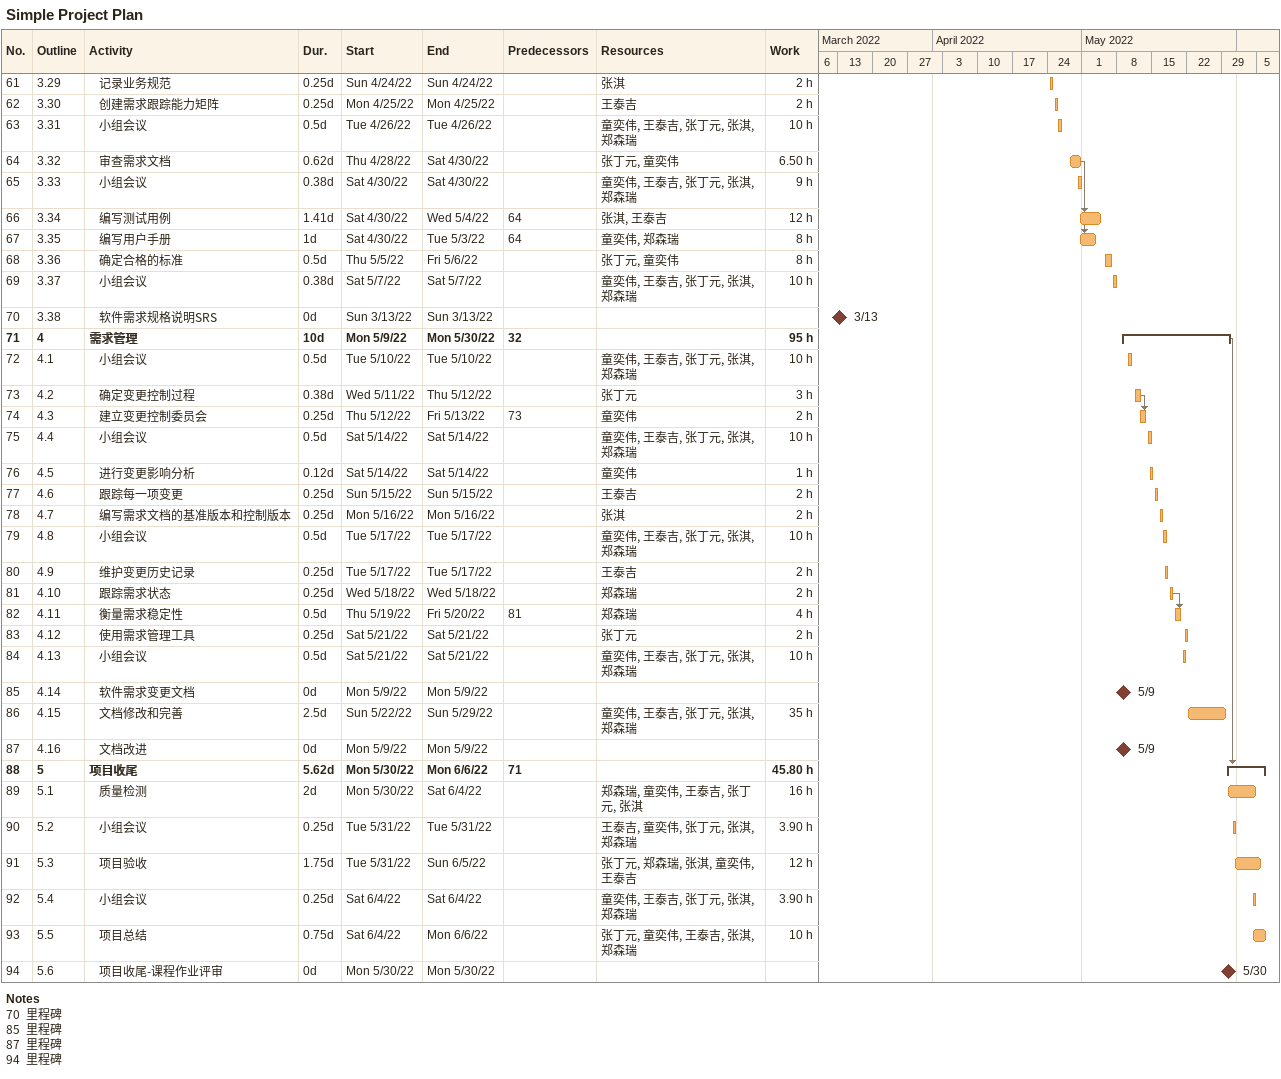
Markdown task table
Simple Project Plan

| ID | WBS | Task | Duration | Start | Finish | Predecessors | Resources | Work (h) |
|---|---|---|---|---|---|---|---|---|
| 61 | 3.29 | 记录业务规范 | 0.25d | 2022-04-24 | 2022-04-24 |  | 张淇 | 2 |
| 62 | 3.30 | 创建需求跟踪能力矩阵 | 0.25d | 2022-04-25 | 2022-04-25 |  | 王泰吉 | 2 |
| 63 | 3.31 | 小组会议 | 0.5d | 2022-04-26 | 2022-04-26 |  | 童奕伟, 王泰吉, 张丁元, 张淇, 郑森瑞 | 10 |
| 64 | 3.32 | 审查需求文档 | 0.62d | 2022-04-28 | 2022-04-30 |  | 张丁元, 童奕伟 | 6.50 |
| 65 | 3.33 | 小组会议 | 0.38d | 2022-04-30 | 2022-04-30 |  | 童奕伟, 王泰吉, 张丁元, 张淇, 郑森瑞 | 9 |
| 66 | 3.34 | 编写测试用例 | 1.41d | 2022-04-30 | 2022-05-04 | 64 | 张淇, 王泰吉 | 12 |
| 67 | 3.35 | 编写用户手册 | 1d | 2022-04-30 | 2022-05-03 | 64 | 童奕伟, 郑森瑞 | 8 |
| 68 | 3.36 | 确定合格的标准 | 0.5d | 2022-05-05 | 2022-05-06 |  | 张丁元, 童奕伟 | 8 |
| 69 | 3.37 | 小组会议 | 0.38d | 2022-05-07 | 2022-05-07 |  | 童奕伟, 王泰吉, 张丁元, 张淇, 郑森瑞 | 10 |
| 70 | 3.38 | 软件需求规格说明SRS | 0d | 2022-03-13 | 2022-03-13 |  |  |  |
| 71 | 4 | **需求管理** | 10d | 2022-05-09 | 2022-05-30 | 32 |  | 95 |
| 72 | 4.1 | 小组会议 | 0.5d | 2022-05-10 | 2022-05-10 |  | 童奕伟, 王泰吉, 张丁元, 张淇, 郑森瑞 | 10 |
| 73 | 4.2 | 确定变更控制过程 | 0.38d | 2022-05-11 | 2022-05-12 |  | 张丁元 | 3 |
| 74 | 4.3 | 建立变更控制委员会 | 0.25d | 2022-05-12 | 2022-05-13 | 73 | 童奕伟 | 2 |
| 75 | 4.4 | 小组会议 | 0.5d | 2022-05-14 | 2022-05-14 |  | 童奕伟, 王泰吉, 张丁元, 张淇, 郑森瑞 | 10 |
| 76 | 4.5 | 进行变更影响分析 | 0.12d | 2022-05-14 | 2022-05-14 |  | 童奕伟 | 1 |
| 77 | 4.6 | 跟踪每一项变更 | 0.25d | 2022-05-15 | 2022-05-15 |  | 王泰吉 | 2 |
| 78 | 4.7 | 编写需求文档的基准版本和控制版本 | 0.25d | 2022-05-16 | 2022-05-16 |  | 张淇 | 2 |
| 79 | 4.8 | 小组会议 | 0.5d | 2022-05-17 | 2022-05-17 |  | 童奕伟, 王泰吉, 张丁元, 张淇, 郑森瑞 | 10 |
| 80 | 4.9 | 维护变更历史记录 | 0.25d | 2022-05-17 | 2022-05-17 |  | 王泰吉 | 2 |
| 81 | 4.10 | 跟踪需求状态 | 0.25d | 2022-05-18 | 2022-05-18 |  | 郑森瑞 | 2 |
| 82 | 4.11 | 衡量需求稳定性 | 0.5d | 2022-05-19 | 2022-05-20 | 81 | 郑森瑞 | 4 |
| 83 | 4.12 | 使用需求管理工具 | 0.25d | 2022-05-21 | 2022-05-21 |  | 张丁元 | 2 |
| 84 | 4.13 | 小组会议 | 0.5d | 2022-05-21 | 2022-05-21 |  | 童奕伟, 王泰吉, 张丁元, 张淇, 郑森瑞 | 10 |
| 85 | 4.14 | 软件需求变更文档 | 0d | 2022-05-09 | 2022-05-09 |  |  |  |
| 86 | 4.15 | 文档修改和完善 | 2.5d | 2022-05-22 | 2022-05-29 |  | 童奕伟, 王泰吉, 张丁元, 张淇, 郑森瑞 | 35 |
| 87 | 4.16 | 文档改进 | 0d | 2022-05-09 | 2022-05-09 |  |  |  |
| 88 | 5 | **项目收尾** | 5.62d | 2022-05-30 | 2022-06-06 | 71 |  | 45.80 |
| 89 | 5.1 | 质量检测 | 2d | 2022-05-30 | 2022-06-04 |  | 郑森瑞, 童奕伟, 王泰吉, 张丁元, 张淇 | 16 |
| 90 | 5.2 | 小组会议 | 0.25d | 2022-05-31 | 2022-05-31 |  | 王泰吉, 童奕伟, 张丁元, 张淇, 郑森瑞 | 3.90 |
| 91 | 5.3 | 项目验收 | 1.75d | 2022-05-31 | 2022-06-05 |  | 张丁元, 郑森瑞, 张淇, 童奕伟, 王泰吉 | 12 |
| 92 | 5.4 | 小组会议 | 0.25d | 2022-06-04 | 2022-06-04 |  | 童奕伟, 王泰吉, 张丁元, 张淇, 郑森瑞 | 3.90 |
| 93 | 5.5 | 项目总结 | 0.75d | 2022-06-04 | 2022-06-06 |  | 张丁元, 童奕伟, 王泰吉, 张淇, 郑森瑞 | 10 |
| 94 | 5.6 | 项目收尾-课程作业评审 | 0d | 2022-05-30 | 2022-05-30 |  |  |  |

Notes
- 70: 里程碑
- 85: 里程碑
- 87: 里程碑
- 94: 里程碑
